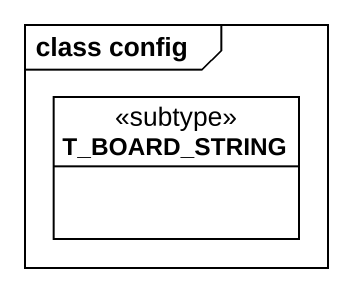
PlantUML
@startuml
mainframe class config
hide circle
hide empty members
class T_BOARD_STRING <<subtype>>
@enduml
